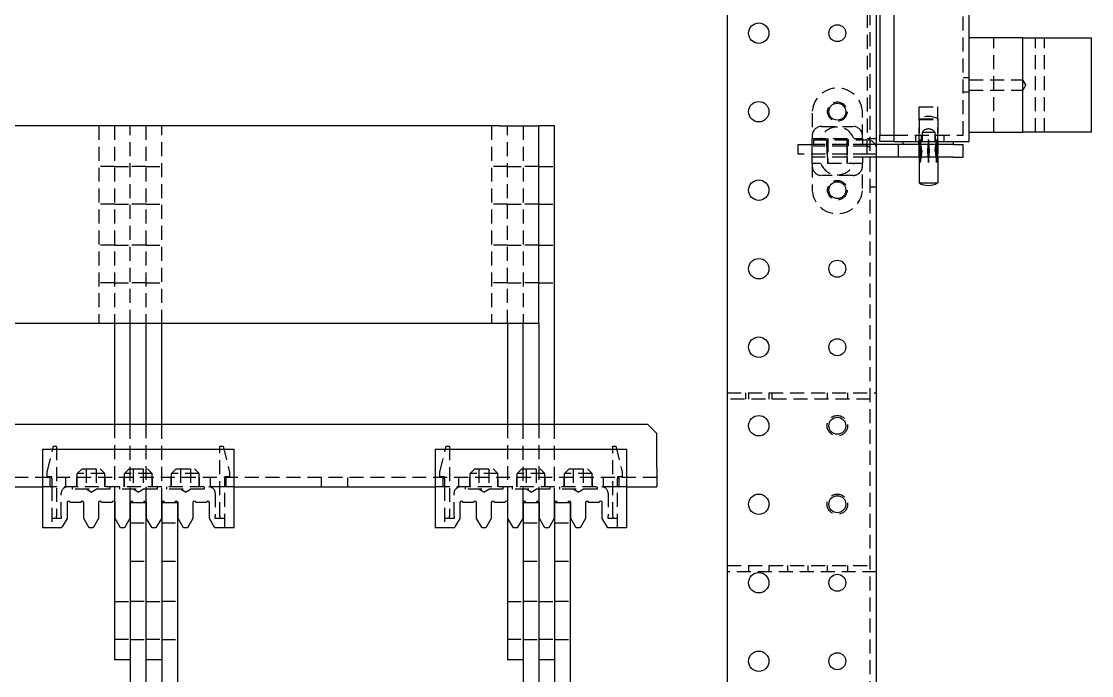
# Model space of a CAD drawing. Header units: millimetres. Extents: x -116965 to 323937, y 291661 to 566926.
# Drawn here: x -24810.6 to -24567.3, y 302008.6 to 302157.4 of the extents above; entities that cross this region are included whole.
import ezdxf

# ---------------------------------------------------------------- set-up
doc = ezdxf.new("R2010")
doc.units = ezdxf.units.MM
doc.linetypes.add('HIDDEN2', pattern=[4.7625, 3.175, -1.5875])
doc.layers.add('ALPHA', color=255, linetype='Continuous')
doc.layers.add('Pointille_Court', color=40, linetype='HIDDEN2', lineweight=25)

msp = doc.modelspace()

# ---------------------------------------------------------------- linework, layer by layer
at = {"layer": 'ALPHA'}
for p, q in [((-24650.127514, 301913.629007), (-24650.127514, 302627.914721)), ((-24616.198943, 301913.629007), (-24616.198943, 302627.914721)), ((-24612.270372, 302553.629007), (-24612.270372, 302130.057578)), ((-24595.127514, 302130.057578), (-24595.127514, 302553.629007)), ((-24615.484657, 302199.343292), (-24615.484657, 302131.486149)), ((-24582.984657, 302153.629007), (-24595.127514, 302153.629007)), ((-24582.984657, 302132.200435), (-24582.984657, 302153.629007)), ((-24582.984657, 302153.629007), (-24567.335944, 302153.629007)), ((-24567.335944, 302132.200435), (-24567.335944, 302153.629007)), ((-24701.913229, 302133.629007), (-24910.127514, 302133.629007)), ((-24701.913229, 302133.629007), (-24692.984657, 302133.629007)), ((-24689.413229, 302133.629007), (-24692.984657, 302133.629007)), ((-24692.984657, 302088.629007), (-24692.984657, 302133.629007)), ((-24689.413229, 302065.771864), (-24689.413229, 302133.629007)), ((-24595.127514, 302132.200435), (-24582.984657, 302132.200435)), ((-24567.335944, 302132.200435), (-24582.984657, 302132.200435)), ((-24611.198943, 302129.343292), (-24616.198943, 302129.343292)), ((-24615.484657, 302130.057578), (-24615.484657, 302131.486149)), ((-24615.484657, 302131.486149), (-24612.270372, 302131.486149)), ((-24612.270372, 302130.057578), (-24615.484657, 302130.057578)), ((-24612.270372, 302130.057578), (-24595.127514, 302130.057578)), ((-24611.198943, 302126.486149), (-24611.198943, 302129.343292)), ((-24598.698943, 302129.343292), (-24611.198943, 302129.343292)), ((-24610.127514, 302129.343292), (-24610.127514, 302130.057578)), ((-24598.698943, 302129.343292), (-24598.698943, 302130.057578)), ((-24598.698943, 302129.343292), (-24596.556086, 302129.343292)), ((-24596.556086, 302126.486149), (-24596.556086, 302129.343292)), ((-24611.198943, 302126.486149), (-24616.198943, 302126.486149)), ((-24598.698943, 302126.486149), (-24611.198943, 302126.486149)), ((-24606.556086, 302126.486149), (-24606.556086, 302120.629007)), ((-24602.270372, 302126.486149), (-24602.270372, 302120.629007)), ((-24598.698943, 302126.486149), (-24596.556086, 302126.486149)), ((-24606.556086, 302120.629007), (-24602.270372, 302120.629007)), ((-24701.913229, 302088.629007), (-24955.127514, 302088.629007)), ((-24789.413229, 302088.629007), (-24789.413229, 302065.771864)), ((-24785.8418, 302065.771864), (-24785.8418, 302088.629007)), ((-24782.270372, 302088.629007), (-24782.270372, 302065.771864)), ((-24778.698943, 302065.771864), (-24778.698943, 302088.629007)), ((-24692.984657, 302088.629007), (-24701.913229, 302088.629007)), ((-24700.127514, 302088.629007), (-24700.127514, 302065.771864)), ((-24696.556086, 302065.771864), (-24696.556086, 302088.629007)), ((-24692.984657, 302088.629007), (-24692.984657, 302065.771864)), ((-24989.020372, 302065.771864), (-24668.306086, 302065.771864)), ((-24668.306086, 302065.771864), (-24666.163229, 302063.629007)), ((-24666.163229, 302055.771864), (-24666.163229, 302063.629007)), ((-24805.806086, 302060.057578), (-24762.234657, 302060.057578)), ((-24805.806086, 302060.057578), (-24805.806086, 302042.200435)), ((-24762.234657, 302042.200435), (-24762.234657, 302060.057578)), ((-24716.520372, 302060.057578), (-24672.948943, 302060.057578)), ((-24716.520372, 302060.057578), (-24716.520372, 302042.200435)), ((-24672.948943, 302042.200435), (-24672.948943, 302060.057578)), ((-24666.163229, 302055.771864), (-24666.163229, 302051.486149)), ((-24851.520372, 302051.486149), (-24805.806086, 302051.486149)), ((-24762.234657, 302051.486149), (-24716.520372, 302051.486149)), ((-24672.948943, 302051.486149), (-24666.163229, 302051.486149)), ((-24800.198943, 302047.914721), (-24800.198943, 302044.343292)), ((-24797.127514, 302047.914721), (-24799.484657, 302047.914721)), ((-24796.413229, 302044.343292), (-24796.413229, 302047.914721)), ((-24793.056086, 302047.914721), (-24793.056086, 302044.343292)), ((-24789.984657, 302047.914721), (-24792.3418, 302047.914721)), ((-24789.413229, 302048.200435), (-24789.413229, 302012.200435)), ((-24789.270372, 302044.343292), (-24789.270372, 302047.914721)), ((-24785.913229, 302047.914721), (-24785.913229, 302044.343292)), ((-24785.8418, 302047.914721), (-24785.8418, 302048.129007)), ((-24785.8418, 302047.914721), (-24782.270372, 302047.914721)), ((-24785.8418, 302047.914721), (-24785.8418, 301958.629007)), ((-24782.270372, 302048.200435), (-24782.270372, 302047.914721)), ((-24782.270372, 302047.914721), (-24782.270372, 301958.629007)), ((-24782.127514, 302044.343292), (-24782.127514, 302047.914721)), ((-24778.770372, 302047.914721), (-24778.770372, 302044.343292)), ((-24778.698943, 302047.914721), (-24778.698943, 302048.129007)), ((-24778.698943, 302047.914721), (-24775.127514, 302047.914721)), ((-24778.698943, 302047.914721), (-24778.698943, 301958.629007)), ((-24775.127514, 302047.914721), (-24775.127514, 301958.629007)), ((-24774.984657, 302044.343292), (-24774.984657, 302047.914721)), ((-24771.627514, 302047.914721), (-24771.627514, 302044.343292)), ((-24768.556086, 302047.914721), (-24770.913229, 302047.914721)), ((-24767.8418, 302044.343292), (-24767.8418, 302047.914721)), ((-24710.913229, 302047.914721), (-24710.913229, 302044.343292)), ((-24707.8418, 302047.914721), (-24710.198943, 302047.914721)), ((-24707.127514, 302044.343292), (-24707.127514, 302047.914721)), ((-24703.770372, 302047.914721), (-24703.770372, 302044.343292)), ((-24700.698943, 302047.914721), (-24703.056086, 302047.914721)), ((-24700.127514, 302048.200435), (-24700.127514, 302012.200435)), ((-24699.984657, 302044.343292), (-24699.984657, 302047.914721)), ((-24696.627514, 302047.914721), (-24696.627514, 302044.343292)), ((-24696.556086, 302047.914721), (-24696.556086, 302048.129007)), ((-24696.556086, 302047.914721), (-24692.984657, 302047.914721)), ((-24696.556086, 302047.914721), (-24696.556086, 301958.629007)), ((-24692.984657, 302048.200435), (-24692.984657, 302047.914721)), ((-24692.984657, 302047.914721), (-24692.984657, 301958.629007)), ((-24692.8418, 302044.343292), (-24692.8418, 302047.914721)), ((-24689.484657, 302047.914721), (-24689.484657, 302044.343292)), ((-24689.413229, 302047.914721), (-24689.413229, 302048.129007)), ((-24689.413229, 302047.914721), (-24685.8418, 302047.914721)), ((-24689.413229, 302047.914721), (-24689.413229, 301958.629007)), ((-24685.8418, 302047.914721), (-24685.8418, 301958.629007)), ((-24685.698943, 302044.343292), (-24685.698943, 302047.914721)), ((-24682.3418, 302047.914721), (-24682.3418, 302044.343292)), ((-24679.270372, 302047.914721), (-24681.627514, 302047.914721)), ((-24678.556086, 302044.343292), (-24678.556086, 302047.914721)), ((-24800.198943, 302044.343292), (-24801.333024, 302042.379007)), ((-24795.17605, 302042.200435), (-24796.413229, 302044.343292)), ((-24793.056086, 302044.343292), (-24794.293265, 302042.200435)), ((-24788.033192, 302042.200435), (-24789.270372, 302044.343292)), ((-24785.913229, 302044.343292), (-24787.150408, 302042.200435)), ((-24780.890335, 302042.200435), (-24782.127514, 302044.343292)), ((-24778.770372, 302044.343292), (-24780.007551, 302042.200435)), ((-24773.747478, 302042.200435), (-24774.984657, 302044.343292)), ((-24771.627514, 302044.343292), (-24772.864694, 302042.200435)), ((-24766.604621, 302042.200435), (-24767.8418, 302044.343292)), ((-24710.913229, 302044.343292), (-24712.04731, 302042.379007)), ((-24705.890335, 302042.200435), (-24707.127514, 302044.343292)), ((-24703.770372, 302044.343292), (-24705.007551, 302042.200435)), ((-24698.747478, 302042.200435), (-24699.984657, 302044.343292)), ((-24696.627514, 302044.343292), (-24697.864694, 302042.200435)), ((-24691.604621, 302042.200435), (-24692.8418, 302044.343292)), ((-24689.484657, 302044.343292), (-24690.721836, 302042.200435)), ((-24684.461764, 302042.200435), (-24685.698943, 302044.343292)), ((-24682.3418, 302044.343292), (-24683.578979, 302042.200435)), ((-24677.318907, 302042.200435), (-24678.556086, 302044.343292)), ((-24801.642319, 302042.200435), (-24805.806086, 302042.200435)), ((-24794.293265, 302042.200435), (-24795.17605, 302042.200435)), ((-24787.150408, 302042.200435), (-24788.033192, 302042.200435)), ((-24780.007551, 302042.200435), (-24780.890335, 302042.200435)), ((-24772.864694, 302042.200435), (-24773.747478, 302042.200435)), ((-24762.234657, 302042.200435), (-24766.604621, 302042.200435)), ((-24712.356604, 302042.200435), (-24716.520372, 302042.200435)), ((-24705.007551, 302042.200435), (-24705.890335, 302042.200435)), ((-24697.864694, 302042.200435), (-24698.747478, 302042.200435)), ((-24690.721836, 302042.200435), (-24691.604621, 302042.200435)), ((-24683.578979, 302042.200435), (-24684.461764, 302042.200435)), ((-24672.948943, 302042.200435), (-24677.318907, 302042.200435)), ((-24785.8418, 302012.200435), (-24789.413229, 302012.200435)), ((-24778.698943, 302012.200435), (-24782.270372, 302012.200435)), ((-24696.556086, 302012.200435), (-24700.127514, 302012.200435)), ((-24689.413229, 302012.200435), (-24692.984657, 302012.200435))]:
    msp.add_line(p, q, dxfattribs=at)
for centre, radius in [((-24642.984657, 302154.700435), 2.321429), ((-24625.127514, 302154.700435), 1.928571), ((-24642.984657, 302136.843292), 2.321429), ((-24625.127514, 302136.843292), 1.928571), ((-24642.984657, 302118.986149), 2.321429), ((-24625.127514, 302118.986149), 1.928571), ((-24642.984657, 302101.129007), 2.321429), ((-24625.127514, 302101.129007), 1.928571), ((-24642.984657, 302083.271864), 2.321429), ((-24625.127514, 302083.271864), 1.928571), ((-24642.984657, 302065.414721), 2.321429), ((-24625.127514, 302065.414721), 1.928571), ((-24642.984657, 302047.557578), 2.321429), ((-24625.127514, 302047.557578), 1.928571), ((-24642.984657, 302029.700435), 2.321429), ((-24625.127514, 302029.700435), 1.928571), ((-24642.984657, 302011.843292), 2.321429), ((-24625.127514, 302011.843292), 1.928571)]:
    msp.add_circle(centre, radius, dxfattribs=at)
for centre, radius, start, end in [((-24604.413229, 302124.361149), 4.303571, 240.13716564, 299.86283436), ((-24799.8418, 302047.914721), 0.357143, 0, 180), ((-24796.770372, 302047.914721), 0.357143, 0, 180), ((-24792.698943, 302047.914721), 0.357143, 0, 180), ((-24789.627514, 302047.914721), 0.357143, 0, 180), ((-24785.556086, 302047.914721), 0.357143, 0, 180), ((-24782.484657, 302047.914721), 0.357143, 0, 180), ((-24778.413229, 302047.914721), 0.357143, 0, 180), ((-24775.3418, 302047.914721), 0.357143, 0, 180), ((-24771.270372, 302047.914721), 0.357143, 0, 180), ((-24768.198943, 302047.914721), 0.357143, 0, 180), ((-24710.556086, 302047.914721), 0.357143, 0, 180), ((-24707.484657, 302047.914721), 0.357143, 0, 180), ((-24703.413229, 302047.914721), 0.357143, 0, 180), ((-24700.3418, 302047.914721), 0.357143, 0, 180), ((-24696.270372, 302047.914721), 0.357143, 0, 180), ((-24693.198943, 302047.914721), 0.357143, 0, 180), ((-24689.127514, 302047.914721), 0.357143, 0, 180), ((-24686.056086, 302047.914721), 0.357143, 0, 180), ((-24681.984657, 302047.914721), 0.357143, 0, 180), ((-24678.913229, 302047.914721), 0.357143, 0, 180), ((-24801.642319, 302042.557578), 0.357143, 270, 330), ((-24712.356604, 302042.557578), 0.357143, 270, 330)]:
    msp.add_arc(centre, radius, start, end, dxfattribs=at)
for major_axis, ratio, start_param, end_param in [((0.178496, 27.382401), 0.0779847629, 2.1257914248, 2.1777898095), ((-1.940249, -27.382328), 0.0332164699, 5.2692293627, 5.3212277474), ((1.940249, -27.382328), 0.0332164699, 0.9619575598, 1.0139559445), ((-0.178496, 27.382401), 0.0779847629, 4.1053954977, 4.1573938823)]:
    msp.add_ellipse((-24604.413229, 302140.903177), major_axis=major_axis, ratio=ratio, start_param=start_param, end_param=end_param, dxfattribs=at)
at = {"layer": 'Pointille_Court'}
for p, q in [((-24617.627514, 301913.629007), (-24617.627514, 302627.914721)), ((-24596.556086, 302131.486149), (-24596.556086, 302552.200435)), ((-24618.3418, 302197.200435), (-24618.3418, 302130.771864)), ((-24589.555432, 302132.200435), (-24589.555432, 302153.629007)), ((-24580.105303, 302132.200435), (-24580.105303, 302153.629007)), ((-24578.05023, 302132.200435), (-24578.05023, 302153.629007)), ((-24595.127514, 302144.521864), (-24596.556086, 302144.521864)), ((-24595.127514, 302144.057578), (-24582.984657, 302144.057578)), ((-24582.297959, 302142.914721), (-24582.984657, 302144.057578)), ((-24595.127514, 302141.307578), (-24596.556086, 302141.307578)), ((-24595.127514, 302141.771864), (-24582.984657, 302141.771864)), ((-24582.297959, 302142.914721), (-24582.984657, 302141.771864)), ((-24630.8418, 302136.486149), (-24630.8418, 302130.771864)), ((-24619.413229, 302130.771864), (-24619.413229, 302136.486149)), ((-24606.520356, 302130.057578), (-24606.520356, 302137.914721)), ((-24606.520356, 302137.914721), (-24602.30607, 302137.914721)), ((-24602.30607, 302130.057578), (-24602.30607, 302137.914721)), ((-24606.556086, 302135.200435), (-24606.556086, 302126.486149)), ((-24606.556086, 302135.200435), (-24602.270372, 302135.200435)), ((-24606.520356, 302135.057578), (-24602.30607, 302135.057578)), ((-24602.270372, 302135.200435), (-24602.270372, 302126.486149)), ((-24792.984657, 302133.629007), (-24792.984657, 302088.629007)), ((-24789.413229, 302133.629007), (-24789.413229, 302088.629007)), ((-24785.8418, 302088.629007), (-24785.8418, 302133.629007)), ((-24782.270372, 302133.629007), (-24782.270372, 302088.629007)), ((-24778.698943, 302088.629007), (-24778.698943, 302133.629007)), ((-24703.698943, 302133.629007), (-24703.698943, 302088.629007)), ((-24700.127514, 302088.629007), (-24700.127514, 302133.629007)), ((-24696.556086, 302133.629007), (-24696.556086, 302088.629007)), ((-24628.698943, 302133.486149), (-24621.556086, 302133.486149)), ((-24605.8418, 302132.200435), (-24605.8418, 302130.057578)), ((-24605.8418, 302132.200435), (-24602.984657, 302132.200435)), ((-24602.984657, 302132.200435), (-24602.984657, 302130.057578)), ((-24634.056086, 302127.200435), (-24634.056086, 302129.343292)), ((-24634.056086, 302129.343292), (-24630.8418, 302129.343292)), ((-24630.8418, 302130.771864), (-24619.413229, 302130.771864)), ((-24630.8418, 302129.343292), (-24630.8418, 302130.771864)), ((-24630.8418, 302126.486149), (-24630.8418, 302129.343292)), ((-24618.3418, 302129.343292), (-24630.8418, 302129.343292)), ((-24630.484657, 302128.986149), (-24630.484657, 302130.414721)), ((-24630.484657, 302130.414721), (-24618.3418, 302130.414721)), ((-24627.627514, 302130.414721), (-24627.627514, 302128.986149)), ((-24627.448943, 302127.200435), (-24627.448943, 302129.343292)), ((-24627.3418, 302129.343292), (-24627.3418, 302130.771864)), ((-24627.3418, 302126.486149), (-24627.3418, 302129.343292)), ((-24627.270372, 302130.771864), (-24627.270372, 302125.057578)), ((-24622.984657, 302130.771864), (-24622.984657, 302125.057578)), ((-24622.913229, 302129.343292), (-24622.913229, 302130.771864)), ((-24622.913229, 302126.486149), (-24622.913229, 302129.343292)), ((-24622.806086, 302127.200435), (-24622.806086, 302129.343292)), ((-24622.627514, 302130.414721), (-24622.627514, 302128.986149)), ((-24619.413229, 302130.771864), (-24619.413229, 302129.343292)), ((-24618.3418, 302127.200435), (-24618.3418, 302130.771864)), ((-24618.3418, 302130.771864), (-24616.198943, 302130.771864)), ((-24616.198943, 302129.343292), (-24618.3418, 302129.343292)), ((-24612.270372, 302131.486149), (-24596.556086, 302131.486149)), ((-24607.270372, 302130.057578), (-24607.270372, 302131.486149)), ((-24606.627514, 302129.343292), (-24606.627514, 302130.057578)), ((-24606.556086, 302126.486149), (-24606.556086, 302129.343292)), ((-24605.957587, 302127.914721), (-24606.268997, 302130.533768)), ((-24606.020372, 302130.057578), (-24606.020372, 302131.486149)), ((-24604.413229, 302127.914721), (-24604.413229, 302130.533768)), ((-24602.868871, 302127.914721), (-24602.55746, 302130.533768)), ((-24602.806086, 302130.057578), (-24602.806086, 302131.486149)), ((-24602.270372, 302126.486149), (-24602.270372, 302129.343292)), ((-24602.198943, 302129.343292), (-24602.198943, 302130.057578)), ((-24600.8418, 302130.057578), (-24600.8418, 302131.486149)), ((-24618.3418, 302127.200435), (-24634.056086, 302127.200435)), ((-24618.3418, 302128.986149), (-24630.484657, 302128.986149)), ((-24617.627514, 302127.200435), (-24618.3418, 302127.200435)), ((-24616.198943, 302127.200435), (-24617.627514, 302127.200435)), ((-24605.957587, 302127.914721), (-24606.379038, 302127.962173)), ((-24606.379038, 302127.867269), (-24605.957587, 302127.914721)), ((-24606.377356, 302127.914721), (-24606.13727, 302127.914721)), ((-24605.957587, 302127.914721), (-24606.37566, 302127.962303)), ((-24605.957587, 302127.914721), (-24606.37566, 302127.867139)), ((-24605.957587, 302127.914721), (-24606.268997, 302125.295673)), ((-24606.13978, 302127.962303), (-24605.957587, 302127.914721)), ((-24606.13978, 302127.867139), (-24605.957587, 302127.914721)), ((-24605.957587, 302127.914721), (-24606.13727, 302127.914721)), ((-24606.134763, 302127.962173), (-24605.957587, 302127.914721)), ((-24605.957587, 302127.914721), (-24606.134763, 302127.867269)), ((-24604.657503, 302127.962173), (-24604.413229, 302127.914721)), ((-24604.413229, 302127.914721), (-24604.657503, 302127.867269)), ((-24604.413229, 302127.914721), (-24604.653314, 302127.914721)), ((-24604.649108, 302127.962303), (-24604.413229, 302127.914721)), ((-24604.649108, 302127.867139), (-24604.413229, 302127.914721)), ((-24604.413229, 302127.914721), (-24604.177349, 302127.962303)), ((-24604.413229, 302127.914721), (-24604.168954, 302127.962173)), ((-24604.413229, 302127.914721), (-24604.413229, 302125.295673)), ((-24604.173143, 302127.914721), (-24604.413229, 302127.914721)), ((-24604.168954, 302127.867269), (-24604.413229, 302127.914721)), ((-24604.413229, 302127.914721), (-24604.177349, 302127.867139)), ((-24602.868871, 302127.914721), (-24602.686677, 302127.962303)), ((-24602.450798, 302127.962303), (-24602.868871, 302127.914721)), ((-24602.44742, 302127.962173), (-24602.868871, 302127.914721)), ((-24602.868871, 302127.914721), (-24602.691694, 302127.962173)), ((-24602.868871, 302127.914721), (-24602.55746, 302125.295673)), ((-24602.689187, 302127.914721), (-24602.868871, 302127.914721)), ((-24602.450798, 302127.867139), (-24602.868871, 302127.914721)), ((-24602.868871, 302127.914721), (-24602.44742, 302127.867269)), ((-24602.691694, 302127.867269), (-24602.868871, 302127.914721)), ((-24602.868871, 302127.914721), (-24602.686677, 302127.867139)), ((-24602.689187, 302127.914721), (-24602.449102, 302127.914721)), ((-24789.413229, 302124.343292), (-24792.984657, 302124.343292)), ((-24789.413229, 302124.343292), (-24785.8418, 302124.343292)), ((-24782.270372, 302124.343292), (-24785.8418, 302124.343292)), ((-24782.270372, 302124.343292), (-24778.698943, 302124.343292)), ((-24700.127514, 302124.343292), (-24703.698943, 302124.343292)), ((-24700.127514, 302124.343292), (-24696.556086, 302124.343292)), ((-24692.984657, 302124.343292), (-24696.556086, 302124.343292)), ((-24692.984657, 302124.343292), (-24689.413229, 302124.343292)), ((-24618.3418, 302126.486149), (-24630.8418, 302126.486149)), ((-24630.8418, 302125.057578), (-24630.8418, 302126.486149)), ((-24630.8418, 302125.057578), (-24630.8418, 302119.343292)), ((-24619.413229, 302125.057578), (-24630.8418, 302125.057578)), ((-24627.3418, 302126.486149), (-24627.3418, 302125.057578)), ((-24622.913229, 302126.486149), (-24622.913229, 302125.057578)), ((-24619.413229, 302126.486149), (-24619.413229, 302125.057578)), ((-24619.413229, 302119.343292), (-24619.413229, 302125.057578)), ((-24616.198943, 302126.486149), (-24618.3418, 302126.486149)), ((-24621.556086, 302122.343292), (-24628.698943, 302122.343292)), ((-24616.198943, 302119.700435), (-24617.627514, 302119.700435)), ((-24789.413229, 302115.771864), (-24792.984657, 302115.771864)), ((-24789.413229, 302115.771864), (-24785.8418, 302115.771864)), ((-24782.270372, 302115.771864), (-24785.8418, 302115.771864)), ((-24782.270372, 302115.771864), (-24778.698943, 302115.771864)), ((-24700.127514, 302115.771864), (-24703.698943, 302115.771864)), ((-24700.127514, 302115.771864), (-24696.556086, 302115.771864)), ((-24692.984657, 302115.771864), (-24696.556086, 302115.771864)), ((-24692.984657, 302115.771864), (-24689.413229, 302115.771864)), ((-24789.413229, 302106.486149), (-24792.984657, 302106.486149)), ((-24789.413229, 302106.486149), (-24785.8418, 302106.486149)), ((-24782.270372, 302106.486149), (-24785.8418, 302106.486149)), ((-24782.270372, 302106.486149), (-24778.698943, 302106.486149)), ((-24700.127514, 302106.486149), (-24703.698943, 302106.486149)), ((-24700.127514, 302106.486149), (-24696.556086, 302106.486149)), ((-24692.984657, 302106.486149), (-24696.556086, 302106.486149)), ((-24692.984657, 302106.486149), (-24689.413229, 302106.486149)), ((-24789.413229, 302097.914721), (-24792.984657, 302097.914721)), ((-24789.413229, 302097.914721), (-24785.8418, 302097.914721)), ((-24782.270372, 302097.914721), (-24785.8418, 302097.914721)), ((-24782.270372, 302097.914721), (-24778.698943, 302097.914721)), ((-24700.127514, 302097.914721), (-24703.698943, 302097.914721)), ((-24700.127514, 302097.914721), (-24696.556086, 302097.914721)), ((-24692.984657, 302097.914721), (-24696.556086, 302097.914721)), ((-24692.984657, 302097.914721), (-24689.413229, 302097.914721)), ((-24650.127514, 302072.914721), (-24616.198943, 302072.914721)), ((-24617.627514, 302071.486149), (-24650.127514, 302071.486149)), ((-24645.984657, 302072.914721), (-24645.984657, 302071.486149)), ((-24645.306086, 302072.914721), (-24645.306086, 302071.486149)), ((-24640.663229, 302072.914721), (-24640.663229, 302071.486149)), ((-24639.984657, 302072.914721), (-24639.984657, 302071.486149)), ((-24627.448943, 302072.914721), (-24627.448943, 302071.486149)), ((-24622.806086, 302072.914721), (-24622.806086, 302071.486149)), ((-24789.413229, 302065.771864), (-24789.413229, 302048.200435)), ((-24785.8418, 302048.129007), (-24785.8418, 302065.771864)), ((-24782.270372, 302065.771864), (-24782.270372, 302048.200435)), ((-24778.698943, 302048.129007), (-24778.698943, 302065.771864)), ((-24700.127514, 302065.771864), (-24700.127514, 302048.200435)), ((-24696.556086, 302048.129007), (-24696.556086, 302065.771864)), ((-24692.984657, 302065.771864), (-24692.984657, 302048.200435)), ((-24689.413229, 302048.129007), (-24689.413229, 302065.771864)), ((-24804.734657, 302054.843292), (-24803.306086, 302060.771864)), ((-24803.306086, 302060.771864), (-24802.5918, 302060.771864)), ((-24802.5918, 302060.771864), (-24802.5918, 302044.855737)), ((-24765.448943, 302060.771864), (-24764.734657, 302060.771864)), ((-24765.448943, 302044.860181), (-24765.448943, 302060.771864)), ((-24764.734657, 302060.771864), (-24763.306086, 302054.843292)), ((-24715.448943, 302054.843292), (-24714.020372, 302060.771864)), ((-24714.020372, 302060.771864), (-24713.306086, 302060.771864)), ((-24713.306086, 302060.771864), (-24713.306086, 302044.855737)), ((-24676.163229, 302060.771864), (-24675.448943, 302060.771864)), ((-24676.163229, 302044.860181), (-24676.163229, 302060.771864)), ((-24675.448943, 302060.771864), (-24674.020372, 302054.843292)), ((-24804.734657, 302053.771864), (-24804.734657, 302054.843292)), ((-24803.663229, 302053.771864), (-24804.734657, 302053.771864)), ((-24803.663229, 302053.405017), (-24803.663229, 302053.771864)), ((-24796.806086, 302055.593292), (-24797.877514, 302054.521864)), ((-24797.877514, 302051.486149), (-24797.877514, 302054.521864)), ((-24791.5918, 302054.521864), (-24797.877514, 302054.521864)), ((-24796.806086, 302055.593292), (-24792.663229, 302055.593292)), ((-24795.877514, 302055.593292), (-24795.877514, 302051.486149)), ((-24793.5918, 302055.593292), (-24793.5918, 302051.486149)), ((-24792.663229, 302055.593292), (-24791.5918, 302054.521864)), ((-24791.5918, 302051.486149), (-24791.5918, 302054.521864)), ((-24786.0918, 302055.593292), (-24787.163229, 302054.521864)), ((-24787.163229, 302051.486149), (-24787.163229, 302054.521864)), ((-24780.877514, 302054.521864), (-24787.163229, 302054.521864)), ((-24786.0918, 302055.593292), (-24781.948943, 302055.593292)), ((-24785.163229, 302055.593292), (-24785.163229, 302051.486149)), ((-24782.877514, 302055.593292), (-24782.877514, 302051.486149)), ((-24781.948943, 302055.593292), (-24780.877514, 302054.521864)), ((-24780.877514, 302051.486149), (-24780.877514, 302054.521864)), ((-24775.377514, 302055.593292), (-24776.448943, 302054.521864)), ((-24776.448943, 302051.486149), (-24776.448943, 302054.521864)), ((-24770.163229, 302054.521864), (-24776.448943, 302054.521864)), ((-24775.377514, 302055.593292), (-24771.234657, 302055.593292)), ((-24774.448943, 302055.593292), (-24774.448943, 302051.486149)), ((-24772.163229, 302055.593292), (-24772.163229, 302051.486149)), ((-24771.234657, 302055.593292), (-24770.163229, 302054.521864)), ((-24770.163229, 302051.486149), (-24770.163229, 302054.521864)), ((-24763.306086, 302053.771864), (-24764.377514, 302053.771864)), ((-24764.377514, 302053.771864), (-24764.377514, 302053.405017)), ((-24763.306086, 302054.843292), (-24763.306086, 302053.771864)), ((-24715.448943, 302053.771864), (-24715.448943, 302054.843292)), ((-24714.377514, 302053.771864), (-24715.448943, 302053.771864)), ((-24714.377514, 302053.405017), (-24714.377514, 302053.771864)), ((-24707.520372, 302055.593292), (-24708.5918, 302054.521864)), ((-24708.5918, 302051.486149), (-24708.5918, 302054.521864)), ((-24702.306086, 302054.521864), (-24708.5918, 302054.521864)), ((-24707.520372, 302055.593292), (-24703.377514, 302055.593292)), ((-24706.5918, 302055.593292), (-24706.5918, 302051.486149)), ((-24704.306086, 302055.593292), (-24704.306086, 302051.486149)), ((-24703.377514, 302055.593292), (-24702.306086, 302054.521864)), ((-24702.306086, 302051.486149), (-24702.306086, 302054.521864)), ((-24696.806086, 302055.593292), (-24697.877514, 302054.521864)), ((-24697.877514, 302051.486149), (-24697.877514, 302054.521864)), ((-24691.5918, 302054.521864), (-24697.877514, 302054.521864)), ((-24696.806086, 302055.593292), (-24692.663229, 302055.593292)), ((-24695.877514, 302055.593292), (-24695.877514, 302051.486149)), ((-24693.5918, 302055.593292), (-24693.5918, 302051.486149)), ((-24692.663229, 302055.593292), (-24691.5918, 302054.521864)), ((-24691.5918, 302051.486149), (-24691.5918, 302054.521864)), ((-24686.0918, 302055.593292), (-24687.163229, 302054.521864)), ((-24687.163229, 302051.486149), (-24687.163229, 302054.521864)), ((-24680.877514, 302054.521864), (-24687.163229, 302054.521864)), ((-24686.0918, 302055.593292), (-24681.948943, 302055.593292)), ((-24685.163229, 302055.593292), (-24685.163229, 302051.486149)), ((-24682.877514, 302055.593292), (-24682.877514, 302051.486149)), ((-24681.948943, 302055.593292), (-24680.877514, 302054.521864)), ((-24680.877514, 302051.486149), (-24680.877514, 302054.521864)), ((-24674.020372, 302053.771864), (-24675.0918, 302053.771864)), ((-24675.0918, 302053.771864), (-24675.0918, 302053.405017)), ((-24674.020372, 302054.843292), (-24674.020372, 302053.771864)), ((-24666.163229, 302053.629007), (-24991.163229, 302053.629007)), ((-24804.020372, 302051.486149), (-24805.806086, 302051.486149)), ((-24804.020372, 302051.486149), (-24804.020372, 302053.629007)), ((-24804.020372, 302051.486149), (-24803.995125, 302051.486149)), ((-24803.663229, 302051.486149), (-24803.995125, 302051.486149)), ((-24803.663229, 302053.405017), (-24803.663229, 302051.486149)), ((-24803.663229, 302051.486149), (-24803.663229, 302042.200435)), ((-24764.377514, 302051.486149), (-24803.663229, 302051.486149)), ((-24800.448943, 302051.486149), (-24800.448943, 302053.629007)), ((-24799.020372, 302051.486149), (-24799.020372, 302050.950435)), ((-24797.948943, 302051.486149), (-24797.948943, 302053.629007)), ((-24791.520372, 302051.486149), (-24791.520372, 302053.629007)), ((-24790.448943, 302051.486149), (-24790.448943, 302050.950435)), ((-24788.306086, 302051.486149), (-24788.306086, 302050.950435)), ((-24787.234657, 302051.486149), (-24787.234657, 302053.629007)), ((-24780.806086, 302051.486149), (-24780.806086, 302053.629007)), ((-24779.734657, 302051.486149), (-24779.734657, 302050.950435)), ((-24777.5918, 302051.486149), (-24777.5918, 302050.950435)), ((-24776.520372, 302051.486149), (-24776.520372, 302053.629007)), ((-24770.0918, 302051.486149), (-24770.0918, 302053.629007)), ((-24769.020372, 302051.486149), (-24769.020372, 302050.950435)), ((-24767.5918, 302051.486149), (-24767.5918, 302053.629007)), ((-24764.377514, 302051.486149), (-24764.377514, 302053.405017)), ((-24764.377514, 302042.200435), (-24764.377514, 302051.486149)), ((-24764.045618, 302051.486149), (-24764.377514, 302051.486149)), ((-24764.045618, 302051.486149), (-24764.020372, 302051.486149)), ((-24764.020372, 302051.486149), (-24764.020372, 302053.629007)), ((-24762.234657, 302051.486149), (-24764.020372, 302051.486149)), ((-24742.3418, 302051.486149), (-24742.3418, 302053.629007)), ((-24736.413229, 302051.486149), (-24736.413229, 302053.629007)), ((-24714.734657, 302051.486149), (-24716.520372, 302051.486149)), ((-24714.734657, 302051.486149), (-24714.734657, 302053.629007)), ((-24714.734657, 302051.486149), (-24714.709411, 302051.486149)), ((-24714.377514, 302051.486149), (-24714.709411, 302051.486149)), ((-24714.377514, 302053.405017), (-24714.377514, 302051.486149)), ((-24714.377514, 302051.486149), (-24714.377514, 302042.200435)), ((-24675.0918, 302051.486149), (-24714.377514, 302051.486149)), ((-24711.163229, 302051.486149), (-24711.163229, 302053.629007)), ((-24709.734657, 302051.486149), (-24709.734657, 302050.950435)), ((-24708.663229, 302051.486149), (-24708.663229, 302053.629007)), ((-24702.234657, 302051.486149), (-24702.234657, 302053.629007)), ((-24701.163229, 302051.486149), (-24701.163229, 302050.950435)), ((-24699.020372, 302051.486149), (-24699.020372, 302050.950435)), ((-24697.948943, 302051.486149), (-24697.948943, 302053.629007)), ((-24691.520372, 302051.486149), (-24691.520372, 302053.629007)), ((-24690.448943, 302051.486149), (-24690.448943, 302050.950435)), ((-24688.306086, 302051.486149), (-24688.306086, 302050.950435)), ((-24687.234657, 302051.486149), (-24687.234657, 302053.629007)), ((-24680.806086, 302051.486149), (-24680.806086, 302053.629007)), ((-24679.734657, 302051.486149), (-24679.734657, 302050.950435)), ((-24678.306086, 302051.486149), (-24678.306086, 302053.629007)), ((-24675.0918, 302051.486149), (-24675.0918, 302053.405017)), ((-24675.0918, 302042.200435), (-24675.0918, 302051.486149)), ((-24674.759904, 302051.486149), (-24675.0918, 302051.486149)), ((-24674.759904, 302051.486149), (-24674.734657, 302051.486149)), ((-24674.734657, 302051.486149), (-24674.734657, 302053.629007)), ((-24672.948943, 302051.486149), (-24674.734657, 302051.486149)), ((-24801.520372, 302044.86031), (-24801.520372, 302050.057578)), ((-24790.448943, 302050.950435), (-24799.020372, 302050.950435)), ((-24794.734657, 302050.263737), (-24795.877514, 302050.950435)), ((-24794.734657, 302050.263737), (-24793.5918, 302050.950435)), ((-24779.734657, 302050.950435), (-24788.306086, 302050.950435)), ((-24784.020372, 302050.263737), (-24785.163229, 302050.950435)), ((-24784.020372, 302050.263737), (-24782.877514, 302050.950435)), ((-24769.020372, 302050.950435), (-24777.5918, 302050.950435)), ((-24773.306086, 302050.263737), (-24774.448943, 302050.950435)), ((-24773.306086, 302050.263737), (-24772.163229, 302050.950435)), ((-24766.520372, 302050.057578), (-24766.520372, 302044.86031)), ((-24712.234657, 302044.86031), (-24712.234657, 302050.057578)), ((-24701.163229, 302050.950435), (-24709.734657, 302050.950435)), ((-24705.448943, 302050.263737), (-24706.5918, 302050.950435)), ((-24705.448943, 302050.263737), (-24704.306086, 302050.950435)), ((-24690.448943, 302050.950435), (-24699.020372, 302050.950435)), ((-24694.734657, 302050.263737), (-24695.877514, 302050.950435)), ((-24694.734657, 302050.263737), (-24693.5918, 302050.950435)), ((-24679.734657, 302050.950435), (-24688.306086, 302050.950435)), ((-24684.020372, 302050.263737), (-24685.163229, 302050.950435)), ((-24684.020372, 302050.263737), (-24682.877514, 302050.950435)), ((-24677.234657, 302050.057578), (-24677.234657, 302044.86031)), ((-24801.520372, 302044.343292), (-24803.663229, 302044.343292)), ((-24802.5918, 302044.343292), (-24802.5918, 302044.855737)), ((-24801.520372, 302044.86031), (-24801.520372, 302044.343292)), ((-24766.520372, 302044.343292), (-24766.520372, 302044.86031)), ((-24764.377514, 302044.343292), (-24766.520372, 302044.343292)), ((-24765.448943, 302044.860181), (-24765.448943, 302044.343292)), ((-24712.234657, 302044.343292), (-24714.377514, 302044.343292)), ((-24713.306086, 302044.343292), (-24713.306086, 302044.855737)), ((-24712.234657, 302044.86031), (-24712.234657, 302044.343292)), ((-24677.234657, 302044.343292), (-24677.234657, 302044.86031)), ((-24675.0918, 302044.343292), (-24677.234657, 302044.343292)), ((-24676.163229, 302044.860181), (-24676.163229, 302044.343292)), ((-24785.8418, 302043.343292), (-24782.270372, 302043.343292)), ((-24778.698943, 302043.343292), (-24775.127514, 302043.343292)), ((-24696.556086, 302043.343292), (-24692.984657, 302043.343292)), ((-24689.413229, 302043.343292), (-24685.8418, 302043.343292)), ((-24785.8418, 302034.629007), (-24782.270372, 302034.629007)), ((-24778.698943, 302034.629007), (-24775.127514, 302034.629007)), ((-24696.556086, 302034.629007), (-24692.984657, 302034.629007)), ((-24689.413229, 302034.629007), (-24685.8418, 302034.629007)), ((-24650.127514, 302033.629007), (-24617.627514, 302033.629007)), ((-24616.198943, 302032.200435), (-24650.127514, 302032.200435)), ((-24645.306086, 302033.629007), (-24645.306086, 302032.200435)), ((-24640.663229, 302033.629007), (-24640.663229, 302032.200435)), ((-24636.377514, 302032.200435), (-24636.377514, 302033.629007)), ((-24631.734657, 302032.200435), (-24631.734657, 302033.629007)), ((-24627.448943, 302033.629007), (-24627.448943, 302032.200435)), ((-24622.806086, 302033.629007), (-24622.806086, 302032.200435)), ((-24789.413229, 302025.414721), (-24785.8418, 302025.414721)), ((-24785.8418, 302025.486149), (-24782.270372, 302025.486149)), ((-24782.270372, 302025.414721), (-24778.698943, 302025.414721)), ((-24778.698943, 302025.486149), (-24775.127514, 302025.486149)), ((-24700.127514, 302025.414721), (-24696.556086, 302025.414721)), ((-24696.556086, 302025.486149), (-24692.984657, 302025.486149)), ((-24692.984657, 302025.414721), (-24689.413229, 302025.414721)), ((-24689.413229, 302025.486149), (-24685.8418, 302025.486149)), ((-24789.413229, 302016.843292), (-24785.8418, 302016.843292)), ((-24785.8418, 302016.771864), (-24782.270372, 302016.771864)), ((-24782.270372, 302016.843292), (-24778.698943, 302016.843292)), ((-24778.698943, 302016.771864), (-24775.127514, 302016.771864)), ((-24700.127514, 302016.843292), (-24696.556086, 302016.843292)), ((-24696.556086, 302016.771864), (-24692.984657, 302016.771864)), ((-24692.984657, 302016.843292), (-24689.413229, 302016.843292)), ((-24689.413229, 302016.771864), (-24685.8418, 302016.771864))]:
    msp.add_line(p, q, dxfattribs=at)
for centre, radius in [((-24625.127514, 302136.843292), 2.214286), ((-24625.127514, 302118.986149), 2.214286), ((-24625.127514, 302065.414721), 2.321429), ((-24625.127514, 302047.557578), 2.321429)]:
    msp.add_circle(centre, radius, dxfattribs=at)
for centre, radius, start, end in [((-24625.127514, 302136.486149), 5.714286, 0, 180), ((-24604.413229, 302131.468292), 4.303571, 60.13716564, 119.86283436), ((-24628.698943, 302131.343292), 2.142857, 90, 180), ((-24625.127514, 302129.323203), 4.020089, 21.12202138, 158.87797862), ((-24621.556086, 302131.343292), 2.142857, 0, 90), ((-24604.413229, 302131.129007), 1.785714, 36.86989764, 143.13010236), ((-24618.3418, 302128.271864), 2.142857, 0, 90), ((-24618.3418, 302128.271864), 0.714286, 0, 90), ((-24628.698943, 302124.486149), 2.142857, 180, 270), ((-24625.127514, 302126.506239), 4.020089, 201.12202138, 338.87797862), ((-24621.556086, 302124.486149), 2.142857, 270, 0), ((-24625.127514, 302119.343292), 5.714286, 180, 0), ((-24800.0918, 302050.057578), 1.428571, 90, 178), ((-24767.948943, 302050.057578), 1.428571, 2, 90), ((-24710.806086, 302050.057578), 1.428571, 90, 178), ((-24678.663229, 302050.057578), 1.428571, 2, 90), ((-24800.0918, 302050.057578), 1.428571, 178, 180), ((-24767.948943, 302050.057578), 1.428571, 0, 2), ((-24710.806086, 302050.057578), 1.428571, 178, 180), ((-24678.663229, 302050.057578), 1.428571, 0, 2)]:
    msp.add_arc(centre, radius, start, end, dxfattribs=at)
for centre, major_axis, ratio, start_param, end_param in [((-24604.413229, 302114.926264), (0.178496, -27.382401), 0.0779847629, 4.1053954977, 4.2156962226), ((-24604.413229, 302114.926264), (-1.940249, 27.382328), 0.0332164699, 0.9619575598, 1.0722582847), ((-24604.413229, 302114.926264), (1.764181, 27.382292), 0.0444209743, 0.9671731361, 1.077473861), ((-24604.413229, 302114.926264), (-1.764181, 27.382292), 0.0444209743, 5.2057114462, 5.3160121711), ((-24604.413229, 302114.926264), (1.940249, 27.382328), 0.0332164699, 5.2109270225, 5.3212277474), ((-24604.413229, 302114.926264), (-0.178496, -27.382401), 0.0779847629, 2.0674890846, 2.1777898095), ((-24604.413229, 302127.669884), (-2.142787, 0.255972), 0.0676868882, 5.8779727804, 5.8819151496), ((-24604.413229, 302140.903177), (0.178496, 27.382401), 0.0779847629, 2.0635467155, 2.0655141579), ((-24604.413229, 302114.926264), (0.178496, -27.382401), 0.0779847629, 4.2176711493, 4.2196385917), ((-24604.413229, 302128.159558), (2.142787, 0.255972), 0.0676868882, 3.5428628112, 3.5468051803), ((-24604.413229, 302140.903177), (0.178496, 27.382401), 0.0779847629, 2.0674890846, 2.1257914248), ((-24604.413229, 302140.903177), (-1.940249, -27.382328), 0.0332164699, 5.2109270225, 5.2692293627), ((-24604.413229, 302127.669884), (-2.142787, 0.255972), 0.0676868882, 5.6534289616, 5.6573713307), ((-24604.413229, 302128.159558), (2.142787, 0.255972), 0.0676868882, 3.7674066301, 3.7713489992), ((-24604.413229, 302140.903177), (-1.940249, -27.382328), 0.0332164699, 5.2069846534, 5.2089520958), ((-24604.413229, 302114.926264), (-1.940249, 27.382328), 0.0332164699, 1.0742332114, 1.0762006538), ((-24604.413229, 302127.669884), (-2.142857, 0), 0.1372965938, 4.8226897053, 4.8266320744), ((-24604.413229, 302140.903177), (1.764181, -27.382292), 0.0444209743, 5.2017690771, 5.2037365195), ((-24604.413229, 302114.926264), (1.764181, 27.382292), 0.0444209743, 1.0794487877, 1.0814162301), ((-24604.413229, 302128.159558), (2.142857, 0), 0.1372965938, 4.5981458864, 4.6020882555), ((-24604.413229, 302140.903177), (1.764181, -27.382292), 0.0444209743, 5.2057114462, 5.3160121711), ((-24604.413229, 302140.903177), (-1.764181, -27.382292), 0.0444209743, 0.9671731361, 1.077473861), ((-24604.413229, 302127.669884), (-2.142857, 0), 0.1372965938, 4.5981458864, 4.6020882555), ((-24604.413229, 302128.159558), (2.142857, 0), 0.1372965938, 4.8226897053, 4.8266320744), ((-24604.413229, 302140.903177), (-1.764181, -27.382292), 0.0444209743, 1.0794487877, 1.0814162301), ((-24604.413229, 302114.926264), (-1.764181, 27.382292), 0.0444209743, 5.2017690771, 5.2037365195), ((-24604.413229, 302127.669884), (-2.142787, -0.255972), 0.0676868882, 3.7674066301, 3.7713489992), ((-24604.413229, 302140.903177), (1.940249, -27.382328), 0.0332164699, 1.0742332114, 1.0762006538), ((-24604.413229, 302114.926264), (1.940249, 27.382328), 0.0332164699, 5.2069846534, 5.2089520958), ((-24604.413229, 302128.159558), (2.142787, -0.255972), 0.0676868882, 5.6534289616, 5.6573713307), ((-24604.413229, 302140.903177), (1.940249, -27.382328), 0.0332164699, 1.0139559445, 1.0722582847), ((-24604.413229, 302140.903177), (-0.178496, 27.382401), 0.0779847629, 4.1573938823, 4.2156962226), ((-24604.413229, 302127.669884), (-2.142787, -0.255972), 0.0676868882, 3.5428628112, 3.5468051803), ((-24604.413229, 302128.159558), (2.142787, -0.255972), 0.0676868882, 5.8779727804, 5.8819151496), ((-24604.413229, 302140.903177), (-0.178496, 27.382401), 0.0779847629, 4.2176711493, 4.2196385917), ((-24604.413229, 302114.926264), (-0.178496, -27.382401), 0.0779847629, 2.0635467155, 2.0655141579)]:
    msp.add_ellipse(centre, major_axis=major_axis, ratio=ratio, start_param=start_param, end_param=end_param, dxfattribs=at)

doc.saveas('drawing.dxf')
